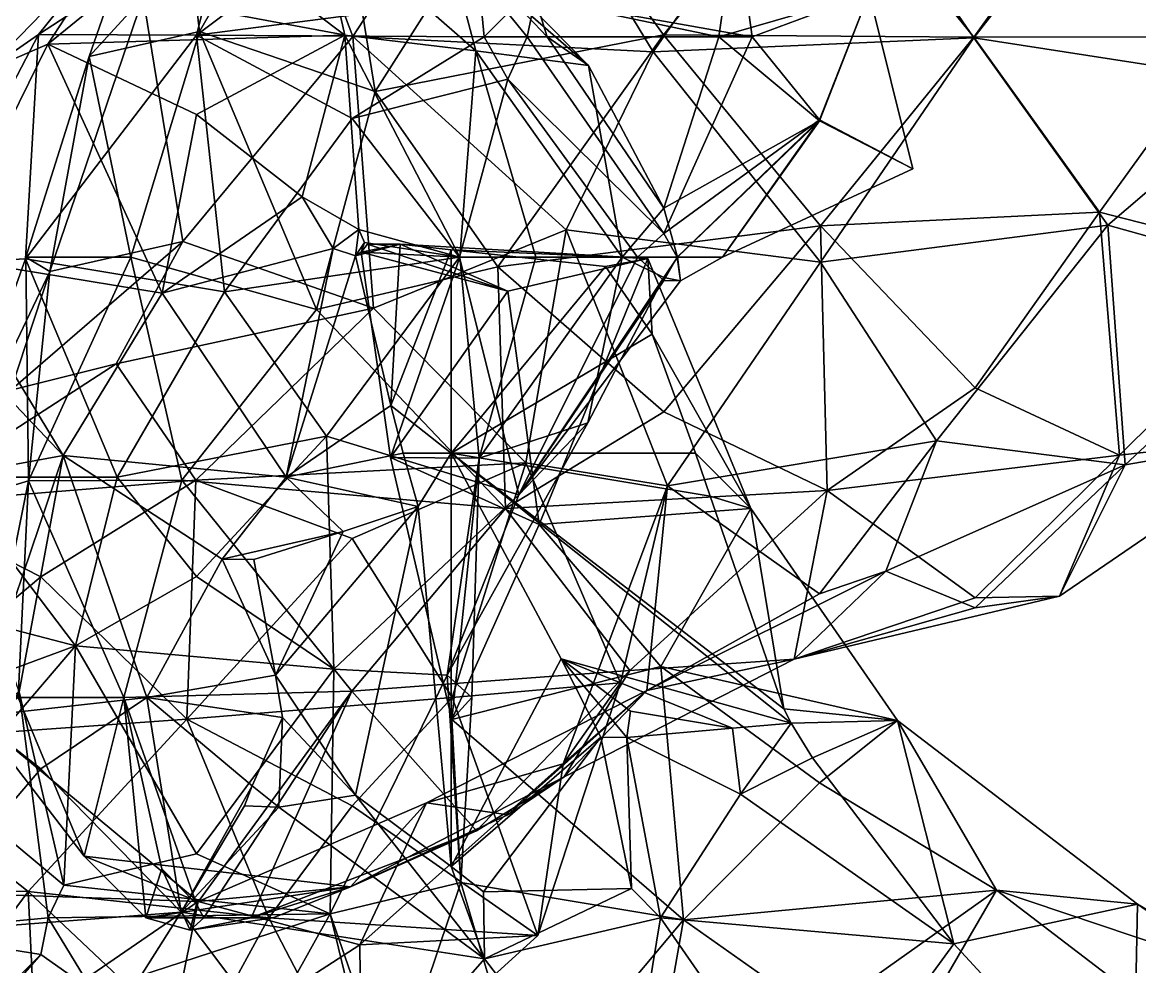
# Model space of a CAD drawing. Extents: x 290034 to 295698, y 4553723 to 4561693.
# Drawn here: x 293585.3 to 293675.7, y 4558831.7 to 4558908.1 of the extents above; entities that cross this region are included whole.
import ezdxf

# ---------------------------------------------------------------- set-up
doc = ezdxf.new("R2010")
doc.units = 0
doc.layers.add('Au_ppm_Pref_-_0_2', color=7, linetype='CONTINUOUS')

msp = doc.modelspace()

# ---------------------------------------------------------------- linework, layer by layer
at = {"layer": 'Au_ppm_Pref_-_0_2'}
for points in [[(293599.651, 4558907.346, 1835.062), (293590.726, 4558905.339, 1828.451), (293597.578, 4558925.021, 1829.239)], [(293595.104, 4558910.123, 1822.253), (293597.578, 4558925.021, 1829.239), (293590.726, 4558905.339, 1828.451)], [(293597.578, 4558925.021, 1829.239), (293610.139, 4558925.557, 1836.406), (293599.651, 4558907.346, 1835.062)], [(293610.139, 4558925.557, 1836.406), (293613.858, 4558902.483, 1838.836), (293599.651, 4558907.346, 1835.062)], [(293624.227, 4558925.624, 1818.234), (293605.321, 4558924.738, 1820.223), (293612.05, 4558906.94, 1817.417)], [(293626.318, 4558922.096, 1839.5), (293613.858, 4558902.483, 1838.836), (293610.139, 4558925.557, 1836.406)], [(293636.334, 4558905.691, 1817.733), (293624.227, 4558925.624, 1818.234), (293612.05, 4558906.94, 1817.417)], [(293649.773, 4558925.068, 1818.133), (293624.227, 4558925.624, 1818.234), (293636.334, 4558905.691, 1817.733)], [(293662.288, 4558906.847, 1818.411), (293649.773, 4558925.068, 1818.133), (293636.334, 4558905.691, 1817.733)], [(293662.288, 4558906.847, 1818.411), (293675.875, 4558924.311, 1818.253), (293649.773, 4558925.068, 1818.133)], [(293682.7, 4558906.92, 1838.882), (293672.503, 4558921.119, 1838.809), (293687.636, 4558924.818, 1835.248)], [(293612.05, 4558906.94, 1817.417), (293605.321, 4558924.738, 1820.223), (293595.104, 4558910.123, 1822.253)], [(293662.288, 4558906.847, 1818.411), (293686.457, 4558903.075, 1819.252), (293675.875, 4558924.311, 1818.253)], [(293637.182, 4558907.075, 1839.167), (293613.858, 4558902.483, 1838.836), (293626.318, 4558922.096, 1839.5)], [(293637.182, 4558907.075, 1839.167), (293626.318, 4558922.096, 1839.5), (293649.703, 4558922.488, 1839.071)], [(293637.182, 4558907.075, 1839.167), (293649.703, 4558922.488, 1839.071), (293662.281, 4558906.886, 1838.563)], [(293662.281, 4558906.886, 1838.563), (293649.703, 4558922.488, 1839.071), (293672.503, 4558921.119, 1838.809)], [(293662.281, 4558906.886, 1838.563), (293672.503, 4558921.119, 1838.809), (293682.7, 4558906.92, 1838.882)], [(293593.351, 4558915.478, 1906.523), (293586.616, 4558907.097, 1900.611), (293601.952, 4558917.102, 1901.927)], [(293586.616, 4558907.097, 1900.611), (293599.393, 4558907.038, 1894.62), (293601.952, 4558917.102, 1901.927)], [(293612.001, 4558916.507, 1897.389), (293601.952, 4558917.102, 1901.927), (293599.393, 4558907.038, 1894.62)], [(293599.402, 4558916.123, 1909.591), (293609.14, 4558917.069, 1905.316), (293611.397, 4558907.04, 1912.495)], [(293609.14, 4558917.069, 1905.316), (293622.006, 4558905.778, 1905.978), (293611.397, 4558907.04, 1912.495)], [(293622.006, 4558905.778, 1905.978), (293609.14, 4558917.069, 1905.316), (293619.054, 4558916.894, 1900.584)], [(293631.126, 4558904.607, 1900.584), (293622.006, 4558905.778, 1905.978), (293619.054, 4558916.894, 1900.584)], [(293631.126, 4558904.607, 1900.584), (293619.054, 4558916.894, 1900.584), (293624.601, 4558910.281, 1895.765)], [(293593.351, 4558915.478, 1906.523), (293599.402, 4558916.123, 1909.591), (293587.379, 4558906.315, 1912.257)], [(293587.379, 4558906.315, 1912.257), (293599.402, 4558916.123, 1909.591), (293611.397, 4558907.04, 1912.495)], [(293612.001, 4558916.507, 1897.389), (293599.393, 4558907.038, 1894.62), (293622.389, 4558910.048, 1894.645)], [(293644.344, 4558906.92, 1892.073), (293643.038, 4558916.482, 1894.645), (293626.813, 4558910.05, 1894.645)], [(293641.656, 4558906.92, 1898.483), (293626.813, 4558910.05, 1894.645), (293643.038, 4558916.482, 1894.645)], [(293641.656, 4558906.92, 1898.483), (293643.038, 4558916.482, 1894.645), (293653.828, 4558910.449, 1894.683)], [(293644.344, 4558906.92, 1892.073), (293653.828, 4558910.449, 1894.683), (293643.038, 4558916.482, 1894.645)], [(293582.33, 4558904.131, 1906.523), (293593.351, 4558915.478, 1906.523), (293587.379, 4558906.315, 1912.257)], [(293582.33, 4558904.131, 1906.523), (293586.616, 4558907.097, 1900.611), (293593.351, 4558915.478, 1906.523)], [(293641.656, 4558906.92, 1898.483), (293653.828, 4558910.449, 1894.683), (293649.799, 4558900.119, 1896.912)], [(293644.344, 4558906.92, 1892.073), (293649.799, 4558900.195, 1892.403), (293653.828, 4558910.449, 1894.683)], [(293657.346, 4558896.248, 1894.645), (293649.799, 4558900.119, 1896.912), (293653.828, 4558910.449, 1894.683)], [(293657.346, 4558896.248, 1894.645), (293653.828, 4558910.449, 1894.683), (293649.799, 4558900.195, 1892.403)], [(293587.545, 4558887.934, 1823.495), (293598.293, 4558890.362, 1816.448), (293595.104, 4558910.123, 1822.253)], [(293587.545, 4558887.934, 1823.495), (293595.104, 4558910.123, 1822.253), (293590.726, 4558905.339, 1828.451)], [(293612.05, 4558906.94, 1817.417), (293595.104, 4558910.123, 1822.253), (293598.293, 4558890.362, 1816.448)], [(293622.664, 4558906.92, 1893.732), (293622.389, 4558910.048, 1894.645), (293599.393, 4558907.038, 1894.62)], [(293622.389, 4558910.048, 1894.645), (293622.664, 4558906.92, 1893.732), (293624.601, 4558908.832, 1894.007)], [(293627.771, 4558906.92, 1896.139), (293624.601, 4558910.281, 1895.765), (293626.813, 4558910.05, 1894.645)], [(293631.126, 4558904.607, 1900.584), (293624.601, 4558910.281, 1895.765), (293627.771, 4558906.92, 1896.139)], [(293626.153, 4558906.92, 1893.913), (293626.813, 4558910.05, 1894.645), (293624.601, 4558908.832, 1894.007)], [(293644.344, 4558906.92, 1892.073), (293626.813, 4558910.05, 1894.645), (293626.153, 4558906.92, 1893.913)], [(293641.656, 4558906.92, 1898.483), (293627.771, 4558906.92, 1896.139), (293626.813, 4558910.05, 1894.645)], [(293626.153, 4558906.92, 1893.913), (293624.601, 4558908.832, 1894.007), (293622.664, 4558906.92, 1893.732)], [(293582.33, 4558904.131, 1906.523), (293576.91, 4558888.494, 1901.111), (293586.616, 4558907.097, 1900.611)], [(293586.616, 4558907.097, 1900.611), (293576.91, 4558888.494, 1901.111), (293585.573, 4558888.963, 1894.41)], [(293586.616, 4558907.097, 1900.611), (293585.573, 4558888.963, 1894.41), (293599.393, 4558907.038, 1894.62)], [(293585.573, 4558888.963, 1894.41), (293601.67, 4558886.281, 1890.715), (293599.393, 4558907.038, 1894.62)], [(293599.402, 4558900.636, 1916.307), (293587.379, 4558906.315, 1912.257), (293611.397, 4558907.04, 1912.495)], [(293599.651, 4558907.346, 1835.062), (293594.09, 4558889.102, 1834.027), (293590.726, 4558905.339, 1828.451)], [(293599.651, 4558907.346, 1835.062), (293609.112, 4558884.864, 1838.027), (293594.09, 4558889.102, 1834.027)], [(293612.05, 4558906.94, 1817.417), (293598.293, 4558890.362, 1816.448), (293613.715, 4558884.972, 1812.341)], [(293622.664, 4558906.92, 1893.732), (293599.393, 4558907.038, 1894.62), (293612.001, 4558900.313, 1890.908)], [(293612.001, 4558900.313, 1890.908), (293599.393, 4558907.038, 1894.62), (293601.67, 4558886.281, 1890.715)], [(293611.397, 4558907.04, 1912.495), (293607.958, 4558893.975, 1917.821), (293599.402, 4558900.636, 1916.307)], [(293599.651, 4558907.346, 1835.062), (293613.858, 4558902.483, 1838.836), (293609.112, 4558884.864, 1838.027)], [(293611.397, 4558907.04, 1912.495), (293612.547, 4558891.323, 1918.285), (293607.958, 4558893.975, 1917.821)], [(293620.716, 4558889.102, 1912.137), (293612.547, 4558891.323, 1918.285), (293611.397, 4558907.04, 1912.495)], [(293622.006, 4558905.778, 1905.978), (293620.716, 4558889.102, 1912.137), (293611.397, 4558907.04, 1912.495)], [(293624.601, 4558903.498, 1893.504), (293622.664, 4558906.92, 1893.732), (293612.001, 4558900.313, 1890.908)], [(293636.334, 4558905.691, 1817.733), (293612.05, 4558906.94, 1817.417), (293629.301, 4558891.296, 1815.896)], [(293629.301, 4558891.296, 1815.896), (293612.05, 4558906.94, 1817.417), (293613.715, 4558884.972, 1812.341)], [(293637.182, 4558907.075, 1839.167), (293623.79, 4558888.297, 1838.956), (293613.858, 4558902.483, 1838.836)], [(293626.153, 4558906.92, 1893.913), (293622.664, 4558906.92, 1893.732), (293624.601, 4558903.498, 1893.504)], [(293637.182, 4558907.075, 1839.167), (293649.888, 4558891.614, 1838.876), (293623.79, 4558888.297, 1838.956)], [(293637.2, 4558891, 1894.012), (293626.153, 4558906.92, 1893.913), (293624.601, 4558903.498, 1893.504)], [(293637.2, 4558891, 1894.012), (293644.344, 4558906.92, 1892.073), (293626.153, 4558906.92, 1893.913)], [(293631.126, 4558904.607, 1900.584), (293627.771, 4558906.92, 1896.139), (293637.2, 4558893.056, 1895.963)], [(293641.656, 4558906.92, 1898.483), (293637.2, 4558893.056, 1895.963), (293627.771, 4558906.92, 1896.139)], [(293662.288, 4558906.847, 1818.411), (293636.334, 4558905.691, 1817.733), (293649.88, 4558888.691, 1818.689)], [(293637.182, 4558907.075, 1839.167), (293662.281, 4558906.886, 1838.563), (293649.888, 4558891.614, 1838.876)], [(293637.2, 4558891, 1894.012), (293649.799, 4558900.195, 1892.403), (293644.344, 4558906.92, 1892.073)], [(293637.2, 4558893.056, 1895.963), (293641.656, 4558906.92, 1898.483), (293649.799, 4558900.119, 1896.912)], [(293662.288, 4558906.847, 1818.411), (293649.88, 4558888.691, 1818.689), (293673.116, 4558891.682, 1819.18)], [(293649.888, 4558891.614, 1838.876), (293662.281, 4558906.886, 1838.563), (293672.453, 4558892.725, 1838.783)], [(293662.281, 4558906.886, 1838.563), (293682.7, 4558906.92, 1838.882), (293672.453, 4558892.725, 1838.783)], [(293662.288, 4558906.847, 1818.411), (293673.116, 4558891.682, 1819.18), (293686.457, 4558903.075, 1819.252)], [(293672.453, 4558892.725, 1838.783), (293682.7, 4558906.92, 1838.882), (293689.495, 4558888.372, 1836.321)], [(293578.891, 4558889.102, 1911.967), (293587.379, 4558906.315, 1912.257), (293596.628, 4558886.169, 1914.748)], [(293578.891, 4558889.102, 1911.967), (293582.33, 4558904.131, 1906.523), (293587.379, 4558906.315, 1912.257)], [(293587.379, 4558906.315, 1912.257), (293599.402, 4558900.636, 1916.307), (293596.628, 4558886.169, 1914.748)], [(293587.545, 4558887.934, 1823.495), (293590.726, 4558905.339, 1828.451), (293585.611, 4558889.102, 1829.312)], [(293585.611, 4558889.102, 1829.312), (293590.726, 4558905.339, 1828.451), (293594.09, 4558889.102, 1834.027)], [(293622.006, 4558905.778, 1905.978), (293626.841, 4558889.102, 1906.523), (293620.716, 4558889.102, 1912.137)], [(293631.126, 4558904.607, 1900.584), (293633.843, 4558889.102, 1902.027), (293622.006, 4558905.778, 1905.978)], [(293633.843, 4558889.102, 1902.027), (293626.841, 4558889.102, 1906.523), (293622.006, 4558905.778, 1905.978)], [(293629.301, 4558891.296, 1815.896), (293649.88, 4558888.691, 1818.689), (293636.334, 4558905.691, 1817.733)], [(293637.2, 4558893.056, 1895.963), (293633.843, 4558889.102, 1902.027), (293631.126, 4558904.607, 1900.584)], [(293624.601, 4558903.498, 1893.504), (293612.001, 4558900.313, 1890.908), (293620.689, 4558889.102, 1890.549)], [(293635.086, 4558889.102, 1893.648), (293624.601, 4558903.498, 1893.504), (293620.689, 4558889.102, 1890.549)], [(293637.2, 4558891, 1894.012), (293624.601, 4558903.498, 1893.504), (293635.086, 4558889.102, 1893.648)], [(293623.79, 4558888.297, 1838.956), (293609.112, 4558884.864, 1838.027), (293613.858, 4558902.483, 1838.836)], [(293686.457, 4558903.075, 1819.252), (293673.116, 4558891.682, 1819.18), (293690.193, 4558886.904, 1822.085)], [(293607.958, 4558893.975, 1917.821), (293596.628, 4558886.169, 1914.748), (293599.402, 4558900.636, 1916.307)], [(293620.689, 4558889.102, 1890.549), (293612.001, 4558900.313, 1890.908), (293601.67, 4558886.281, 1890.715)], [(293637.2, 4558891, 1894.012), (293638.289, 4558889.102, 1894.131), (293649.799, 4558900.195, 1892.403)], [(293637.2, 4558893.056, 1895.963), (293649.799, 4558900.119, 1896.912), (293638.307, 4558889.102, 1895.167)], [(293641.963, 4558889.102, 1894.645), (293649.799, 4558900.195, 1892.403), (293638.289, 4558889.102, 1894.131)], [(293641.963, 4558889.102, 1894.645), (293638.307, 4558889.102, 1895.167), (293649.799, 4558900.119, 1896.912)], [(293641.963, 4558889.102, 1894.645), (293657.346, 4558896.248, 1894.645), (293649.799, 4558900.195, 1892.403)], [(293641.963, 4558889.102, 1894.645), (293649.799, 4558900.119, 1896.912), (293657.346, 4558896.248, 1894.645)], [(293607.958, 4558893.975, 1917.821), (293610.458, 4558889.782, 1918.119), (293596.628, 4558886.169, 1914.748)], [(293612.547, 4558891.323, 1918.285), (293610.458, 4558889.782, 1918.119), (293607.958, 4558893.975, 1917.821)], [(293637.2, 4558893.056, 1895.963), (293638.307, 4558889.102, 1895.167), (293633.843, 4558889.102, 1902.027)], [(293649.888, 4558891.614, 1838.876), (293672.453, 4558892.725, 1838.783), (293662.398, 4558878.508, 1838.783)], [(293674.064, 4558873.081, 1835.046), (293662.398, 4558878.508, 1838.783), (293672.453, 4558892.725, 1838.783)], [(293674.064, 4558873.081, 1835.046), (293672.453, 4558892.725, 1838.783), (293689.495, 4558888.372, 1836.321)], [(293637.2, 4558876.583, 1839.425), (293623.79, 4558888.297, 1838.956), (293649.888, 4558891.614, 1838.876)], [(293637.2, 4558876.583, 1839.425), (293649.888, 4558891.614, 1838.876), (293650.41, 4558870.21, 1837.12)], [(293673.116, 4558891.682, 1819.18), (293649.88, 4558888.691, 1818.689), (293659.275, 4558874.229, 1819.887)], [(293649.888, 4558891.614, 1838.876), (293662.398, 4558878.508, 1838.783), (293650.41, 4558870.21, 1837.12)], [(293674.529, 4558872.279, 1823.487), (293673.116, 4558891.682, 1819.18), (293659.275, 4558874.229, 1819.887)], [(293690.193, 4558886.904, 1822.085), (293673.116, 4558891.682, 1819.18), (293674.529, 4558872.279, 1823.487)], [(293612.258, 4558889.193, 1918.294), (293610.458, 4558889.782, 1918.119), (293612.547, 4558891.323, 1918.285)], [(293612.994, 4558890.289, 1918.343), (293612.258, 4558889.193, 1918.294), (293612.547, 4558891.323, 1918.285)], [(293620.716, 4558889.102, 1912.137), (293612.994, 4558890.289, 1918.343), (293612.547, 4558891.323, 1918.285)], [(293626.041, 4558872.445, 1810.679), (293629.301, 4558891.296, 1815.896), (293613.715, 4558884.972, 1812.341)], [(293629.301, 4558891.296, 1815.896), (293626.041, 4558872.445, 1810.679), (293637.498, 4558870.585, 1817.422)], [(293637.498, 4558870.585, 1817.422), (293649.88, 4558888.691, 1818.689), (293629.301, 4558891.296, 1815.896)], [(293637.2, 4558891, 1894.012), (293635.086, 4558889.102, 1893.648), (293638.289, 4558889.102, 1894.131)], [(293584.38, 4558878.334, 1816.226), (293598.293, 4558890.362, 1816.448), (293587.545, 4558887.934, 1823.495)], [(293598.293, 4558890.362, 1816.448), (293584.38, 4558878.334, 1816.226), (293592.921, 4558880.451, 1811.494)], [(293613.715, 4558884.972, 1812.341), (293598.293, 4558890.362, 1816.448), (293592.921, 4558880.451, 1811.494)], [(293606.666, 4558871.285, 1912.838), (293596.628, 4558886.169, 1914.748), (293610.458, 4558889.782, 1918.119)], [(293606.666, 4558871.285, 1912.838), (293610.458, 4558889.782, 1918.119), (293612.258, 4558889.193, 1918.294)], [(293612.994, 4558890.289, 1918.343), (293612.738, 4558889.508, 1918.332), (293612.258, 4558889.193, 1918.294)], [(293615.885, 4558890.157, 1918.611), (293615.12, 4558877.099, 1918.754), (293612.258, 4558889.193, 1918.294)], [(293612.738, 4558889.508, 1918.332), (293615.885, 4558890.157, 1918.611), (293612.258, 4558889.193, 1918.294)], [(293620.716, 4558889.102, 1912.137), (293612.738, 4558889.508, 1918.332), (293612.994, 4558890.289, 1918.343)], [(293613.247, 4558890.137, 1918.369), (293615.885, 4558890.157, 1918.611), (293612.738, 4558889.508, 1918.332)], [(293613.247, 4558890.137, 1918.369), (293612.738, 4558889.508, 1918.332), (293624.601, 4558886.351, 1913.38)], [(293615.885, 4558890.157, 1918.611), (293613.247, 4558890.137, 1918.369), (293624.601, 4558886.351, 1913.38)], [(293620, 4558889.679, 1918.997), (293615.12, 4558877.099, 1918.754), (293615.885, 4558890.157, 1918.611)], [(293620, 4558889.679, 1918.997), (293620, 4558873.226, 1919.265), (293615.12, 4558877.099, 1918.754)], [(293615.885, 4558890.157, 1918.611), (293624.601, 4558886.351, 1913.38), (293635.92, 4558888.996, 1918.402)], [(293615.885, 4558890.157, 1918.611), (293635.92, 4558888.996, 1918.402), (293620, 4558889.679, 1918.997)], [(293632.487, 4558888.336, 1919.973), (293620, 4558873.226, 1919.265), (293620, 4558889.679, 1918.997)], [(293620, 4558889.679, 1918.997), (293635.92, 4558888.996, 1918.402), (293632.487, 4558888.336, 1919.973)], [(293579.271, 4558871.285, 1895.102), (293585.573, 4558888.963, 1894.41), (293576.91, 4558888.494, 1901.111)], [(293588.625, 4558873.051, 1912.036), (293577.531, 4558884.711, 1906.523), (293578.891, 4558889.102, 1911.967)], [(293588.625, 4558873.051, 1912.036), (293578.891, 4558889.102, 1911.967), (293596.628, 4558886.169, 1914.748)], [(293579.271, 4558871.285, 1895.102), (293592.994, 4558871.285, 1891.624), (293585.573, 4558888.963, 1894.41)], [(293592.994, 4558871.285, 1891.624), (293601.67, 4558886.281, 1890.715), (293585.573, 4558888.963, 1894.41)], [(293594.09, 4558889.102, 1834.027), (293585.808, 4558870.993, 1829.401), (293585.611, 4558889.102, 1829.312)], [(293585.611, 4558889.102, 1829.312), (293585.808, 4558870.993, 1829.401), (293587.545, 4558887.934, 1823.495)], [(293598.209, 4558871.062, 1835.555), (293585.808, 4558870.993, 1829.401), (293594.09, 4558889.102, 1834.027)], [(293594.09, 4558889.102, 1834.027), (293609.112, 4558884.864, 1838.027), (293598.209, 4558871.062, 1835.555)], [(293620.689, 4558889.102, 1890.549), (293601.67, 4558886.281, 1890.715), (293609.92, 4558874.62, 1890.798)], [(293606.666, 4558871.285, 1912.838), (293612.258, 4558889.193, 1918.294), (293615.12, 4558877.099, 1918.754)], [(293609.92, 4558874.62, 1890.798), (293625.469, 4558869.873, 1894.093), (293620.689, 4558889.102, 1890.549)], [(293615.109, 4558872.88, 1912.132), (293612.738, 4558889.508, 1918.332), (293620.716, 4558889.102, 1912.137)], [(293615.109, 4558872.88, 1912.132), (293624.601, 4558886.351, 1913.38), (293612.738, 4558889.508, 1918.332)], [(293622.263, 4558872.819, 1905.911), (293615.109, 4558872.88, 1912.132), (293620.716, 4558889.102, 1912.137)], [(293625.469, 4558869.873, 1894.093), (293635.086, 4558889.102, 1893.648), (293620.689, 4558889.102, 1890.549)], [(293622.263, 4558872.819, 1905.911), (293620.716, 4558889.102, 1912.137), (293626.841, 4558889.102, 1906.523)], [(293622.263, 4558872.819, 1905.911), (293633.843, 4558889.102, 1902.027), (293631.072, 4558875.687, 1900.584)], [(293622.263, 4558872.819, 1905.911), (293626.841, 4558889.102, 1906.523), (293633.843, 4558889.102, 1902.027)], [(293627.132, 4558867.458, 1915.933), (293635.92, 4558888.996, 1918.402), (293624.601, 4558886.351, 1913.38)], [(293635.086, 4558889.102, 1893.648), (293625.469, 4558869.873, 1894.093), (293637.2, 4558887.217, 1894.016)], [(293627.132, 4558867.458, 1915.933), (293644.247, 4558868.766, 1918.402), (293635.92, 4558888.996, 1918.402)], [(293633.843, 4558889.102, 1902.027), (293637.2, 4558887.447, 1895.196), (293631.072, 4558875.687, 1900.584)], [(293635.92, 4558888.996, 1918.402), (293636.277, 4558882.866, 1920.351), (293632.487, 4558888.336, 1919.973)], [(293633.843, 4558889.102, 1902.027), (293638.307, 4558889.102, 1895.167), (293637.2, 4558887.447, 1895.196)], [(293638.289, 4558889.102, 1894.131), (293635.086, 4558889.102, 1893.648), (293637.2, 4558887.217, 1894.016)], [(293636.277, 4558882.866, 1920.351), (293635.92, 4558888.996, 1918.402), (293644.247, 4558868.766, 1918.402)], [(293637.2, 4558887.447, 1895.196), (293638.307, 4558889.102, 1895.167), (293638.567, 4558887.169, 1894.645)], [(293638.567, 4558887.169, 1894.645), (293638.289, 4558889.102, 1894.131), (293637.2, 4558887.217, 1894.016)], [(293649.88, 4558888.691, 1818.689), (293637.498, 4558870.585, 1817.422), (293659.275, 4558874.229, 1819.887)], [(293638.567, 4558887.169, 1894.645), (293641.963, 4558889.102, 1894.645), (293638.289, 4558889.102, 1894.131)], [(293641.963, 4558889.102, 1894.645), (293638.567, 4558887.169, 1894.645), (293638.307, 4558889.102, 1895.167)], [(293587.545, 4558887.934, 1823.495), (293585.808, 4558870.993, 1829.401), (293578.409, 4558868.792, 1821.687)], [(293584.38, 4558878.334, 1816.226), (293587.545, 4558887.934, 1823.495), (293578.409, 4558868.792, 1821.687)], [(293624.406, 4558868.753, 1837.976), (293609.112, 4558884.864, 1838.027), (293623.79, 4558888.297, 1838.956)], [(293636.277, 4558882.866, 1920.351), (293620, 4558873.226, 1919.265), (293632.487, 4558888.336, 1919.973)], [(293623.79, 4558888.297, 1838.956), (293637.2, 4558876.583, 1839.425), (293624.406, 4558868.753, 1837.976)], [(293688.233, 4558874.654, 1829.349), (293674.064, 4558873.081, 1835.046), (293689.495, 4558888.372, 1836.321)], [(293631.072, 4558875.687, 1900.584), (293637.2, 4558887.447, 1895.196), (293625.469, 4558869.873, 1894.093)], [(293637.2, 4558887.447, 1895.196), (293638.567, 4558887.169, 1894.645), (293625.469, 4558869.873, 1894.093)], [(293637.2, 4558887.217, 1894.016), (293625.469, 4558869.873, 1894.093), (293638.567, 4558887.169, 1894.645)], [(293688.233, 4558874.654, 1829.349), (293690.193, 4558886.904, 1822.085), (293674.529, 4558872.279, 1823.487)], [(293596.628, 4558886.169, 1914.748), (293606.666, 4558871.285, 1912.838), (293588.625, 4558873.051, 1912.036)], [(293601.67, 4558886.281, 1890.715), (293592.994, 4558871.285, 1891.624), (293609.92, 4558874.62, 1890.798)], [(293624.601, 4558886.351, 1913.38), (293615.109, 4558872.88, 1912.132), (293627.132, 4558867.458, 1915.933)], [(293588.625, 4558873.051, 1912.036), (293579.046, 4558871.285, 1905.797), (293577.531, 4558884.711, 1906.523)], [(293613.715, 4558884.972, 1812.341), (293592.921, 4558880.451, 1811.494), (293599.356, 4558871.048, 1809.208)], [(293609.112, 4558884.864, 1838.027), (293624.406, 4558868.753, 1837.976), (293598.209, 4558871.062, 1835.555)], [(293599.356, 4558871.048, 1809.208), (293626.041, 4558872.445, 1810.679), (293613.715, 4558884.972, 1812.341)], [(293639.773, 4558873.226, 1920.776), (293620, 4558873.226, 1919.265), (293636.277, 4558882.866, 1920.351)], [(293636.277, 4558882.866, 1920.351), (293644.247, 4558868.766, 1918.402), (293639.773, 4558873.226, 1920.776)], [(293592.921, 4558880.451, 1811.494), (293584.38, 4558878.334, 1816.226), (293575.316, 4558869.096, 1812.074)], [(293592.921, 4558880.451, 1811.494), (293575.316, 4558869.096, 1812.074), (293599.356, 4558871.048, 1809.208)], [(293674.064, 4558873.081, 1835.046), (293650.41, 4558870.21, 1837.12), (293662.398, 4558878.508, 1838.783)], [(293606.666, 4558871.285, 1912.838), (293615.12, 4558877.099, 1918.754), (293616.132, 4558873.226, 1918.961)], [(293616.132, 4558873.226, 1918.961), (293615.12, 4558877.099, 1918.754), (293620, 4558873.226, 1919.265)], [(293637.2, 4558876.583, 1839.425), (293650.41, 4558870.21, 1837.12), (293624.406, 4558868.753, 1837.976)], [(293622.263, 4558872.819, 1905.911), (293631.072, 4558875.687, 1900.584), (293619.672, 4558855.285, 1901.339)], [(293619.672, 4558855.285, 1901.339), (293631.072, 4558875.687, 1900.584), (293625.469, 4558869.873, 1894.093)], [(293609.92, 4558874.62, 1890.798), (293592.994, 4558871.285, 1891.624), (293599.402, 4558863.261, 1891.97)], [(293610.508, 4558855.768, 1895.096), (293609.92, 4558874.62, 1890.798), (293599.402, 4558863.261, 1891.97)], [(293610.508, 4558855.768, 1895.096), (293625.469, 4558869.873, 1894.093), (293609.92, 4558874.62, 1890.798)], [(293649.799, 4558861.845, 1820.226), (293659.275, 4558874.229, 1819.887), (293637.498, 4558870.585, 1817.422)], [(293649.799, 4558861.845, 1820.226), (293655.167, 4558863.694, 1823.373), (293659.275, 4558874.229, 1819.887)], [(293659.275, 4558874.229, 1819.887), (293655.167, 4558863.694, 1823.373), (293674.529, 4558872.279, 1823.487)], [(293688.233, 4558874.654, 1829.349), (293669.203, 4558861.661, 1829.312), (293674.064, 4558873.081, 1835.046)], [(293688.233, 4558874.654, 1829.349), (293674.529, 4558872.279, 1823.487), (293669.203, 4558861.661, 1829.312)], [(293579.046, 4558871.285, 1905.797), (293588.625, 4558873.051, 1912.036), (293585.065, 4558853.938, 1906.891)], [(293595.383, 4558853.467, 1914.357), (293581.441, 4558851.902, 1912.463), (293588.625, 4558873.051, 1912.036)], [(293588.625, 4558873.051, 1912.036), (293581.441, 4558851.902, 1912.463), (293585.065, 4558853.938, 1906.891)], [(293595.383, 4558853.467, 1914.357), (293588.625, 4558873.051, 1912.036), (293601.481, 4558864.674, 1917.179)], [(293588.625, 4558873.051, 1912.036), (293606.666, 4558871.285, 1912.838), (293601.481, 4558864.674, 1917.179)], [(293612.001, 4558866.328, 1807.207), (293626.041, 4558872.445, 1810.679), (293599.356, 4558871.048, 1809.208)], [(293617.328, 4558868.93, 1919.236), (293606.666, 4558871.285, 1912.838), (293616.132, 4558873.226, 1918.961)], [(293612.001, 4558866.328, 1807.207), (293620.092, 4558853.467, 1807.68), (293626.041, 4558872.445, 1810.679)], [(293615.109, 4558872.88, 1912.132), (293620.058, 4558851.679, 1912.897), (293627.132, 4558867.458, 1915.933)], [(293620.058, 4558851.679, 1912.897), (293615.109, 4558872.88, 1912.132), (293622.263, 4558872.819, 1905.911)], [(293617.328, 4558868.93, 1919.236), (293616.132, 4558873.226, 1918.961), (293620, 4558873.226, 1919.265)], [(293620, 4558839.802, 1920.677), (293617.328, 4558868.93, 1919.236), (293620, 4558873.226, 1919.265)], [(293622.263, 4558872.819, 1905.911), (293619.672, 4558855.285, 1901.339), (293621.667, 4558853.467, 1906.523)], [(293620, 4558839.802, 1920.677), (293620, 4558873.226, 1919.265), (293628.898, 4558856.587, 1920.622)], [(293628.898, 4558856.587, 1920.622), (293620, 4558873.226, 1919.265), (293647.52, 4558851.383, 1922.209)], [(293620, 4558873.226, 1919.265), (293639.773, 4558873.226, 1920.776), (293640.948, 4558869.77, 1920.999)], [(293620, 4558873.226, 1919.265), (293640.948, 4558869.77, 1920.999), (293646.922, 4558852.545, 1922.119)], [(293620, 4558873.226, 1919.265), (293647.509, 4558851.401, 1922.208), (293647.52, 4558851.383, 1922.209)], [(293620, 4558873.226, 1919.265), (293646.922, 4558852.545, 1922.119), (293647.509, 4558851.401, 1922.208)], [(293620.058, 4558851.679, 1912.897), (293622.263, 4558872.819, 1905.911), (293621.667, 4558853.467, 1906.523)], [(293626.041, 4558872.445, 1810.679), (293620.092, 4558853.467, 1807.68), (293633.689, 4558854.648, 1811.883)], [(293633.689, 4558854.648, 1811.883), (293637.498, 4558870.585, 1817.422), (293626.041, 4558872.445, 1810.679)], [(293639.773, 4558873.226, 1920.776), (293644.247, 4558868.766, 1918.402), (293640.948, 4558869.77, 1920.999)], [(293674.064, 4558873.081, 1835.046), (293662.398, 4558861.526, 1832.565), (293650.41, 4558870.21, 1837.12)], [(293669.203, 4558861.661, 1829.312), (293662.398, 4558861.526, 1832.565), (293674.064, 4558873.081, 1835.046)], [(293674.529, 4558872.279, 1823.487), (293655.167, 4558863.694, 1823.373), (293662.398, 4558860.723, 1825.792)], [(293674.529, 4558872.279, 1823.487), (293662.398, 4558860.723, 1825.792), (293669.203, 4558861.661, 1829.312)], [(293574.204, 4558861.674, 1897.848), (293589.631, 4558857.661, 1895.548), (293579.271, 4558871.285, 1895.102)], [(293575.316, 4558869.096, 1812.074), (293586.803, 4558863.241, 1808.236), (293599.356, 4558871.048, 1809.208)], [(293581.916, 4558851.576, 1824.334), (293578.409, 4558868.792, 1821.687), (293585.808, 4558870.993, 1829.401)], [(293589.631, 4558857.661, 1895.548), (293592.994, 4558871.285, 1891.624), (293579.271, 4558871.285, 1895.102)], [(293584.992, 4558853.467, 1829.312), (293581.916, 4558851.576, 1824.334), (293585.808, 4558870.993, 1829.401)], [(293593.529, 4558853.467, 1834.077), (293584.992, 4558853.467, 1829.312), (293585.808, 4558870.993, 1829.401)], [(293593.529, 4558853.467, 1834.077), (293585.808, 4558870.993, 1829.401), (293598.209, 4558871.062, 1835.555)], [(293598.616, 4558851.718, 1807.586), (293599.356, 4558871.048, 1809.208), (293586.803, 4558863.241, 1808.236)], [(293589.631, 4558857.661, 1895.548), (293599.402, 4558863.261, 1891.97), (293592.994, 4558871.285, 1891.624)], [(293611.979, 4558853.986, 1837.093), (293593.529, 4558853.467, 1834.077), (293598.209, 4558871.062, 1835.555)], [(293624.406, 4558868.753, 1837.976), (293611.979, 4558853.986, 1837.093), (293598.209, 4558871.062, 1835.555)], [(293598.616, 4558851.718, 1807.586), (293612.001, 4558866.328, 1807.207), (293599.356, 4558871.048, 1809.208)], [(293611.27, 4558866.891, 1918.846), (293601.481, 4558864.674, 1917.179), (293606.666, 4558871.285, 1912.838)], [(293611.27, 4558866.891, 1918.846), (293606.666, 4558871.285, 1912.838), (293617.328, 4558868.93, 1919.236)], [(293629.07, 4558848.099, 1818.409), (293635.841, 4558854.025, 1823.388), (293637.498, 4558870.585, 1817.422)], [(293629.07, 4558848.099, 1818.409), (293637.498, 4558870.585, 1817.422), (293633.689, 4558854.648, 1811.883)], [(293649.799, 4558861.845, 1820.226), (293637.498, 4558870.585, 1817.422), (293635.841, 4558854.025, 1823.388)], [(293610.508, 4558855.768, 1895.096), (293619.672, 4558855.285, 1901.339), (293625.469, 4558869.873, 1894.093)], [(293634.454, 4558855.648, 1834.709), (293624.406, 4558868.753, 1837.976), (293650.41, 4558870.21, 1837.12)], [(293634.454, 4558855.648, 1834.709), (293650.41, 4558870.21, 1837.12), (293647.737, 4558856.562, 1829.361)], [(293644.247, 4558868.766, 1918.402), (293646.922, 4558852.545, 1922.119), (293640.948, 4558869.77, 1920.999)], [(293650.41, 4558870.21, 1837.12), (293662.398, 4558861.526, 1832.565), (293647.737, 4558856.562, 1829.361)], [(293575.316, 4558869.096, 1812.074), (293570.66, 4558849.719, 1806.543), (293586.803, 4558863.241, 1808.236)], [(293617.328, 4558868.93, 1919.236), (293605.8, 4558855.263, 1918.906), (293611.27, 4558866.891, 1918.846)], [(293617.328, 4558868.93, 1919.236), (293612.267, 4558845.576, 1919.825), (293605.8, 4558855.263, 1918.906)], [(293611.979, 4558853.986, 1837.093), (293624.406, 4558868.753, 1837.976), (293634.454, 4558855.648, 1834.709)], [(293620, 4558839.802, 1920.677), (293612.267, 4558845.576, 1919.825), (293617.328, 4558868.93, 1919.236)], [(293627.132, 4558867.458, 1915.933), (293636.962, 4558855.969, 1915.902), (293644.247, 4558868.766, 1918.402)], [(293656.117, 4558851.599, 1918.402), (293644.247, 4558868.766, 1918.402), (293636.962, 4558855.969, 1915.902)], [(293646.922, 4558852.545, 1922.119), (293644.247, 4558868.766, 1918.402), (293656.117, 4558851.599, 1918.402)], [(293636.962, 4558855.969, 1915.902), (293627.132, 4558867.458, 1915.933), (293620.058, 4558851.679, 1912.897)], [(293598.616, 4558851.718, 1807.586), (293620.092, 4558853.467, 1807.68), (293612.001, 4558866.328, 1807.207)], [(293604.047, 4558864.629, 1918.373), (293601.481, 4558864.674, 1917.179), (293611.27, 4558866.891, 1918.846)], [(293611.27, 4558866.891, 1918.846), (293605.8, 4558855.263, 1918.906), (293604.047, 4558864.629, 1918.373)], [(293605.8, 4558855.263, 1918.906), (293595.383, 4558853.467, 1914.357), (293601.481, 4558864.674, 1917.179)], [(293601.481, 4558864.674, 1917.179), (293604.047, 4558864.629, 1918.373), (293605.8, 4558855.263, 1918.906)], [(293649.799, 4558861.845, 1820.226), (293635.841, 4558854.025, 1823.388), (293655.167, 4558863.694, 1823.373)], [(293655.167, 4558863.694, 1823.373), (293635.841, 4558854.025, 1823.388), (293647.737, 4558856.562, 1829.361)], [(293647.737, 4558856.562, 1829.361), (293662.398, 4558860.723, 1825.792), (293655.167, 4558863.694, 1823.373)], [(293598.616, 4558851.718, 1807.586), (293586.803, 4558863.241, 1808.236), (293570.66, 4558849.719, 1806.543)], [(293610.508, 4558855.768, 1895.096), (293599.402, 4558863.261, 1891.97), (293589.631, 4558857.661, 1895.548)], [(293574.204, 4558861.674, 1897.848), (293578.291, 4558853.467, 1898.657), (293589.631, 4558857.661, 1895.548)], [(293669.203, 4558861.661, 1829.312), (293647.737, 4558856.562, 1829.361), (293662.398, 4558861.526, 1832.565)], [(293647.737, 4558856.562, 1829.361), (293669.203, 4558861.661, 1829.312), (293662.398, 4558860.723, 1825.792)], [(293579.563, 4558845.887, 1900.584), (293589.631, 4558857.661, 1895.548), (293578.291, 4558853.467, 1898.657)], [(293579.563, 4558845.887, 1900.584), (293588.673, 4558838.293, 1900.584), (293589.631, 4558857.661, 1895.548)], [(293588.673, 4558838.293, 1900.584), (293599.402, 4558840.814, 1896.366), (293589.631, 4558857.661, 1895.548)], [(293610.508, 4558855.768, 1895.096), (293589.631, 4558857.661, 1895.548), (293599.402, 4558840.814, 1896.366)], [(293620, 4558839.802, 1920.677), (293628.898, 4558856.587, 1920.622), (293632.116, 4558850.255, 1921.125)], [(293628.898, 4558856.587, 1920.622), (293642.763, 4558851.001, 1921.876), (293634.507, 4558852.352, 1921.212)], [(293628.898, 4558856.587, 1920.622), (293647.52, 4558851.383, 1922.209), (293642.763, 4558851.001, 1921.876)], [(293632.116, 4558850.255, 1921.125), (293628.898, 4558856.587, 1920.622), (293634.227, 4558850.234, 1920.881)], [(293634.507, 4558852.352, 1921.212), (293634.227, 4558850.234, 1920.881), (293628.898, 4558856.587, 1920.622)], [(293647.737, 4558856.562, 1829.361), (293629.143, 4558847.043, 1829.312), (293634.454, 4558855.648, 1834.709)], [(293629.143, 4558847.043, 1829.312), (293647.737, 4558856.562, 1829.361), (293635.841, 4558854.025, 1823.388)], [(293605.8, 4558855.263, 1918.906), (293606.354, 4558851.859, 1919.094), (293595.383, 4558853.467, 1914.357)], [(293610.508, 4558855.768, 1895.096), (293599.402, 4558840.814, 1896.366), (293610.229, 4558835.973, 1901.056)], [(293612.267, 4558845.576, 1919.825), (293606.354, 4558851.859, 1919.094), (293605.8, 4558855.263, 1918.906)], [(293610.508, 4558855.768, 1895.096), (293610.229, 4558835.973, 1901.056), (293619.672, 4558855.285, 1901.339)], [(293620.797, 4558838.492, 1906.889), (293619.672, 4558855.285, 1901.339), (293610.229, 4558835.973, 1901.056)], [(293622.05, 4558842.685, 1834.108), (293611.979, 4558853.986, 1837.093), (293634.454, 4558855.648, 1834.709)], [(293620.797, 4558838.492, 1906.889), (293621.667, 4558853.467, 1906.523), (293619.672, 4558855.285, 1901.339)], [(293636.962, 4558855.969, 1915.902), (293620.058, 4558851.679, 1912.897), (293638.811, 4558835.49, 1912.969)], [(293629.143, 4558847.043, 1829.312), (293622.05, 4558842.685, 1834.108), (293634.454, 4558855.648, 1834.709)], [(293638.811, 4558835.49, 1912.969), (293649.799, 4558846.566, 1914.763), (293636.962, 4558855.969, 1915.902)], [(293656.117, 4558851.599, 1918.402), (293636.962, 4558855.969, 1915.902), (293649.799, 4558846.566, 1914.763)], [(293620.092, 4558853.467, 1807.68), (293627.011, 4558834.225, 1811.201), (293633.689, 4558854.648, 1811.883)], [(293627.011, 4558834.225, 1811.201), (293629.07, 4558848.099, 1818.409), (293633.689, 4558854.648, 1811.883)], [(293587.405, 4558835.649, 1900.868), (293585.065, 4558853.938, 1906.891), (293575.414, 4558834.525, 1906.785)], [(293579.563, 4558845.887, 1900.584), (293585.065, 4558853.938, 1906.891), (293588.673, 4558838.293, 1900.584)], [(293595.383, 4558853.467, 1914.357), (293586.803, 4558847.689, 1916.476), (293581.441, 4558851.902, 1912.463)], [(293584.992, 4558853.467, 1829.312), (293590.329, 4558840.634, 1829.312), (293581.916, 4558851.576, 1824.334)], [(293590.329, 4558840.634, 1829.312), (293584.992, 4558853.467, 1829.312), (293593.529, 4558853.467, 1834.077)], [(293588.673, 4558838.293, 1900.584), (293585.065, 4558853.938, 1906.891), (293587.405, 4558835.649, 1900.868)], [(293598.17, 4558836.095, 1918.719), (293586.803, 4558847.689, 1916.476), (293595.383, 4558853.467, 1914.357)], [(293593.529, 4558853.467, 1834.077), (293595.303, 4558835.649, 1833.319), (293590.329, 4558840.634, 1829.312)], [(293593.529, 4558853.467, 1834.077), (293611.979, 4558853.986, 1837.093), (293599.402, 4558836.749, 1835.618)], [(293593.529, 4558853.467, 1834.077), (293596.598, 4558839.614, 1835.251), (293595.303, 4558835.649, 1833.319)], [(293593.529, 4558853.467, 1834.077), (293599.402, 4558836.749, 1835.618), (293596.598, 4558839.614, 1835.251)], [(293603.904, 4558846.316, 1919.135), (293595.383, 4558853.467, 1914.357), (293606.354, 4558851.859, 1919.094)], [(293598.17, 4558836.095, 1918.719), (293595.383, 4558853.467, 1914.357), (293603.904, 4558846.316, 1919.135)], [(293598.616, 4558851.718, 1807.586), (293612.001, 4558844.7, 1808.572), (293620.092, 4558853.467, 1807.68)], [(293599.402, 4558836.749, 1835.618), (293611.979, 4558853.986, 1837.093), (293599.992, 4558835.649, 1835.529)], [(293603.827, 4558835.649, 1835.251), (293599.992, 4558835.649, 1835.529), (293611.979, 4558853.986, 1837.093)], [(293603.827, 4558835.649, 1835.251), (293611.979, 4558853.986, 1837.093), (293622.05, 4558842.685, 1834.108)], [(293612.001, 4558844.7, 1808.572), (293627.011, 4558834.225, 1811.201), (293620.092, 4558853.467, 1807.68)], [(293635.841, 4558854.025, 1823.388), (293618.016, 4558844.96, 1823.373), (293624.601, 4558843.965, 1826.145)], [(293629.07, 4558848.099, 1818.409), (293618.016, 4558844.96, 1823.373), (293635.841, 4558854.025, 1823.388)], [(293620.058, 4558851.679, 1912.897), (293621.667, 4558853.467, 1906.523), (293620.797, 4558838.492, 1906.889)], [(293624.601, 4558843.965, 1826.145), (293629.143, 4558847.043, 1829.312), (293635.841, 4558854.025, 1823.388)], [(293647.509, 4558851.401, 1922.208), (293646.922, 4558852.545, 1922.119), (293656.117, 4558851.599, 1918.402)], [(293598.616, 4558851.718, 1807.586), (293570.66, 4558849.719, 1806.543), (293585.801, 4558837.783, 1807.593)], [(293599.551, 4558836.974, 1823.049), (293573.731, 4558837.865, 1821.364), (293581.916, 4558851.576, 1824.334)], [(293586.803, 4558847.689, 1916.476), (293575.442, 4558834.345, 1917.384), (293581.441, 4558851.902, 1912.463)], [(293581.916, 4558851.576, 1824.334), (293590.329, 4558840.634, 1829.312), (293599.551, 4558836.974, 1823.049)], [(293598.616, 4558851.718, 1807.586), (293585.801, 4558837.783, 1807.593), (293605.26, 4558835.649, 1808.733)], [(293598.616, 4558851.718, 1807.586), (293605.26, 4558835.649, 1808.733), (293612.001, 4558844.7, 1808.572)], [(293603.904, 4558846.316, 1919.135), (293606.354, 4558851.859, 1919.094), (293606.058, 4558844.606, 1919.377)], [(293606.058, 4558844.606, 1919.377), (293606.354, 4558851.859, 1919.094), (293612.267, 4558845.576, 1919.825)], [(293620.058, 4558851.679, 1912.897), (293620.797, 4558838.492, 1906.889), (293638.811, 4558835.49, 1912.969)], [(293642.763, 4558851.001, 1921.876), (293634.227, 4558850.234, 1920.881), (293634.507, 4558852.352, 1921.212)], [(293647.52, 4558851.383, 1922.209), (293647.509, 4558851.401, 1922.208), (293656.117, 4558851.599, 1918.402)], [(293649.237, 4558848.597, 1922.453), (293647.52, 4558851.383, 1922.209), (293656.117, 4558851.599, 1918.402)], [(293660.676, 4558833.549, 1922.829), (293649.237, 4558848.597, 1922.453), (293656.117, 4558851.599, 1918.402)], [(293649.799, 4558846.566, 1914.763), (293664.103, 4558837.888, 1912.165), (293656.117, 4558851.599, 1918.402)], [(293664.103, 4558837.888, 1912.165), (293675.516, 4558836.742, 1918.448), (293656.117, 4558851.599, 1918.402)], [(293660.676, 4558833.549, 1922.829), (293656.117, 4558851.599, 1918.402), (293675.516, 4558836.742, 1918.448)], [(293643.405, 4558845.651, 1922.149), (293634.227, 4558850.234, 1920.881), (293642.763, 4558851.001, 1921.876)], [(293642.763, 4558851.001, 1921.876), (293647.52, 4558851.383, 1922.209), (293643.405, 4558845.651, 1922.149)], [(293643.405, 4558845.651, 1922.149), (293647.52, 4558851.383, 1922.209), (293649.237, 4558848.597, 1922.453)], [(293620, 4558839.802, 1920.677), (293632.116, 4558850.255, 1921.125), (293622.61, 4558837.761, 1920.955)], [(293632.116, 4558850.255, 1921.125), (293634.594, 4558838.022, 1921.824), (293622.61, 4558837.761, 1920.955)], [(293634.227, 4558850.234, 1920.881), (293634.594, 4558838.022, 1921.824), (293632.116, 4558850.255, 1921.125)], [(293636.946, 4558835.649, 1921.742), (293634.594, 4558838.022, 1921.824), (293634.227, 4558850.234, 1920.881)], [(293643.405, 4558845.651, 1922.149), (293636.946, 4558835.649, 1921.742), (293634.227, 4558850.234, 1920.881)], [(293566.574, 4558837.862, 1804.275), (293585.801, 4558837.783, 1807.593), (293570.66, 4558849.719, 1806.543)], [(293612.62, 4558833.473, 1817.388), (293618.016, 4558844.96, 1823.373), (293629.07, 4558848.099, 1818.409)], [(293612.62, 4558833.473, 1817.388), (293629.07, 4558848.099, 1818.409), (293627.011, 4558834.225, 1811.201)], [(293649.237, 4558848.597, 1922.453), (293660.676, 4558833.549, 1922.829), (293643.405, 4558845.651, 1922.149)], [(293586.803, 4558847.689, 1916.476), (293598.17, 4558836.095, 1918.719), (293575.442, 4558834.345, 1917.384)], [(293598.17, 4558836.095, 1918.719), (293603.904, 4558846.316, 1919.135), (293603.287, 4558844.715, 1919.184)], [(293603.287, 4558844.715, 1919.184), (293603.904, 4558846.316, 1919.135), (293606.058, 4558844.606, 1919.377)], [(293611.872, 4558838.14, 1829.287), (293622.05, 4558842.685, 1834.108), (293629.143, 4558847.043, 1829.312)], [(293611.872, 4558838.14, 1829.287), (293629.143, 4558847.043, 1829.312), (293624.601, 4558843.965, 1826.145)], [(293638.811, 4558835.49, 1912.969), (293664.103, 4558837.888, 1912.165), (293649.799, 4558846.566, 1914.763)], [(293606.058, 4558844.606, 1919.377), (293612.267, 4558845.576, 1919.825), (293622.71, 4558832.34, 1920.396)], [(293612.267, 4558845.576, 1919.825), (293620, 4558839.802, 1920.677), (293622.71, 4558832.34, 1920.396)], [(293660.676, 4558833.549, 1922.829), (293636.946, 4558835.649, 1921.742), (293643.405, 4558845.651, 1922.149)], [(293598.17, 4558836.095, 1918.719), (293603.287, 4558844.715, 1919.184), (293606.058, 4558844.606, 1919.377)], [(293598.17, 4558836.095, 1918.719), (293606.058, 4558844.606, 1919.377), (293622.71, 4558832.34, 1920.396)], [(293611.872, 4558838.14, 1829.287), (293618.016, 4558844.96, 1823.373), (293599.551, 4558836.974, 1823.049)], [(293618.016, 4558844.96, 1823.373), (293612.62, 4558833.473, 1817.388), (293599.551, 4558836.974, 1823.049)], [(293605.26, 4558835.649, 1808.733), (293627.011, 4558834.225, 1811.201), (293612.001, 4558844.7, 1808.572)], [(293611.872, 4558838.14, 1829.287), (293624.601, 4558843.965, 1826.145), (293618.016, 4558844.96, 1823.373)], [(293611.872, 4558838.14, 1829.287), (293603.827, 4558835.649, 1835.251), (293622.05, 4558842.685, 1834.108)], [(293588.673, 4558838.293, 1900.584), (293610.229, 4558835.973, 1901.056), (293599.402, 4558840.814, 1896.366)], [(293611.872, 4558838.14, 1829.287), (293590.329, 4558840.634, 1829.312), (293595.303, 4558835.649, 1833.319)], [(293611.872, 4558838.14, 1829.287), (293599.551, 4558836.974, 1823.049), (293590.329, 4558840.634, 1829.312)], [(293595.303, 4558835.649, 1833.319), (293596.598, 4558839.614, 1835.251), (293598.895, 4558834.649, 1835.252)], [(293596.598, 4558839.614, 1835.251), (293599.402, 4558836.749, 1835.618), (293598.895, 4558834.649, 1835.252)], [(293620, 4558839.802, 1920.677), (293622.61, 4558837.761, 1920.955), (293622.71, 4558832.34, 1920.396)], [(293588.673, 4558838.293, 1900.584), (293587.405, 4558835.649, 1900.868), (293610.229, 4558835.973, 1901.056)], [(293611.872, 4558838.14, 1829.287), (293595.303, 4558835.649, 1833.319), (293605.607, 4558835.649, 1832.327)], [(293611.872, 4558838.14, 1829.287), (293605.607, 4558835.649, 1832.327), (293603.827, 4558835.649, 1835.251)], [(293620.797, 4558838.492, 1906.889), (293610.229, 4558835.973, 1901.056), (293614.294, 4558819.189, 1904.56)], [(293620.797, 4558838.492, 1906.889), (293614.294, 4558819.189, 1904.56), (293626.12, 4558820.383, 1912.328)], [(293638.811, 4558835.49, 1912.969), (293620.797, 4558838.492, 1906.889), (293626.12, 4558820.383, 1912.328)], [(293622.61, 4558837.761, 1920.955), (293634.594, 4558838.022, 1921.824), (293622.71, 4558832.34, 1920.396)], [(293634.594, 4558838.022, 1921.824), (293636.946, 4558835.649, 1921.742), (293622.71, 4558832.34, 1920.396)], [(293571.761, 4558818.836, 1805.525), (293585.801, 4558837.783, 1807.593), (293566.574, 4558837.862, 1804.275)], [(293586.738, 4558817.932, 1811.509), (293585.801, 4558837.783, 1807.593), (293571.761, 4558818.836, 1805.525)], [(293573.731, 4558837.865, 1821.364), (293586.803, 4558828.218, 1819.91), (293572.958, 4558820.123, 1817.056)], [(293599.551, 4558836.974, 1823.049), (293586.803, 4558828.218, 1819.91), (293573.731, 4558837.865, 1821.364)], [(293586.738, 4558817.932, 1811.509), (293599.402, 4558824.909, 1807.914), (293585.801, 4558837.783, 1807.593)], [(293605.26, 4558835.649, 1808.733), (293585.801, 4558837.783, 1807.593), (293599.402, 4558824.909, 1807.914)], [(293638.811, 4558835.49, 1912.969), (293649.799, 4558827.713, 1909.169), (293664.103, 4558837.888, 1912.165)], [(293656.948, 4558825.538, 1906.523), (293664.103, 4558837.888, 1912.165), (293649.799, 4558827.713, 1909.169)], [(293656.948, 4558825.538, 1906.523), (293673.051, 4558831.05, 1907.138), (293664.103, 4558837.888, 1912.165)], [(293664.103, 4558837.888, 1912.165), (293686.236, 4558830.451, 1913.554), (293675.516, 4558836.742, 1918.448)], [(293686.236, 4558830.451, 1913.554), (293664.103, 4558837.888, 1912.165), (293673.051, 4558831.05, 1907.138)], [(293599.551, 4558836.974, 1823.049), (293596.754, 4558823.216, 1816.887), (293586.803, 4558828.218, 1819.91)], [(293599.551, 4558836.974, 1823.049), (293612.62, 4558833.473, 1817.388), (293596.754, 4558823.216, 1816.887)], [(293599.992, 4558835.649, 1835.529), (293598.895, 4558834.649, 1835.252), (293599.402, 4558836.749, 1835.618)], [(293675.153, 4558817.821, 1924.094), (293660.676, 4558833.549, 1922.829), (293675.516, 4558836.742, 1918.448)], [(293675.153, 4558817.821, 1924.094), (293675.516, 4558836.742, 1918.448), (293690.635, 4558826.254, 1919.778)], [(293690.635, 4558826.254, 1919.778), (293675.516, 4558836.742, 1918.448), (293686.236, 4558830.451, 1913.554)], [(293586.803, 4558832.689, 1901.571), (293587.405, 4558835.649, 1900.868), (293575.414, 4558834.525, 1906.785)], [(293598.17, 4558836.095, 1918.719), (293586.616, 4558817.852, 1918.854), (293575.442, 4558834.345, 1917.384)], [(293586.616, 4558817.852, 1918.854), (293598.17, 4558836.095, 1918.719), (293611.042, 4558818.982, 1918.323)], [(293591.009, 4558829.7, 1900.584), (293587.405, 4558835.649, 1900.868), (293586.803, 4558832.689, 1901.571)], [(293587.405, 4558835.649, 1900.868), (293591.009, 4558829.7, 1900.584), (293610.229, 4558835.973, 1901.056)], [(293591.009, 4558829.7, 1900.584), (293602.41, 4558821.928, 1897.8), (293610.229, 4558835.973, 1901.056)], [(293605.607, 4558835.649, 1832.327), (293595.303, 4558835.649, 1833.319), (293598.895, 4558834.649, 1835.252)], [(293598.17, 4558836.095, 1918.719), (293622.71, 4558832.34, 1920.396), (293611.042, 4558818.982, 1918.323)], [(293605.607, 4558835.649, 1832.327), (293598.895, 4558834.649, 1835.252), (293603.827, 4558835.649, 1835.251)], [(293603.827, 4558835.649, 1835.251), (293598.895, 4558834.649, 1835.252), (293599.992, 4558835.649, 1835.529)], [(293612.745, 4558821.233, 1811.494), (293605.26, 4558835.649, 1808.733), (293599.402, 4558824.909, 1807.914)], [(293610.229, 4558835.973, 1901.056), (293602.41, 4558821.928, 1897.8), (293616.512, 4558817.831, 1900.584)], [(293627.011, 4558834.225, 1811.201), (293605.26, 4558835.649, 1808.733), (293612.745, 4558821.233, 1811.494)], [(293616.512, 4558817.831, 1900.584), (293614.294, 4558819.189, 1904.56), (293610.229, 4558835.973, 1901.056)], [(293622.71, 4558832.34, 1920.396), (293636.946, 4558835.649, 1921.742), (293633.975, 4558817.616, 1919.85)], [(293626.12, 4558820.383, 1912.328), (293635.972, 4558819.343, 1906.591), (293638.811, 4558835.49, 1912.969)], [(293649.266, 4558817.896, 1922.391), (293633.975, 4558817.616, 1919.85), (293636.946, 4558835.649, 1921.742)], [(293638.811, 4558835.49, 1912.969), (293635.972, 4558819.343, 1906.591), (293649.799, 4558827.713, 1909.169)], [(293649.266, 4558817.896, 1922.391), (293636.946, 4558835.649, 1921.742), (293660.676, 4558833.549, 1922.829)], [(293586.803, 4558832.689, 1901.571), (293575.414, 4558834.525, 1906.785), (293574.204, 4558820.018, 1901.313)], [(293578.047, 4558817.771, 1918.798), (293575.442, 4558834.345, 1917.384), (293586.616, 4558817.852, 1918.854)], [(293612.745, 4558821.233, 1811.494), (293612.62, 4558833.473, 1817.388), (293627.011, 4558834.225, 1811.201)], [(293649.266, 4558817.896, 1922.391), (293660.676, 4558833.549, 1922.829), (293675.153, 4558817.821, 1924.094)], [(293586.803, 4558832.689, 1901.571), (293574.204, 4558820.018, 1901.313), (293575.87, 4558820.186, 1900.584)], [(293591.009, 4558829.7, 1900.584), (293586.803, 4558832.689, 1901.571), (293575.87, 4558820.186, 1900.584)], [(293596.754, 4558823.216, 1816.887), (293612.62, 4558833.473, 1817.388), (293612.745, 4558821.233, 1811.494)], [(293611.042, 4558818.982, 1918.323), (293622.71, 4558832.34, 1920.396), (293633.975, 4558817.616, 1919.85)]]:
    msp.add_3dface(points, dxfattribs=at)

doc.saveas('drawing.dxf')
